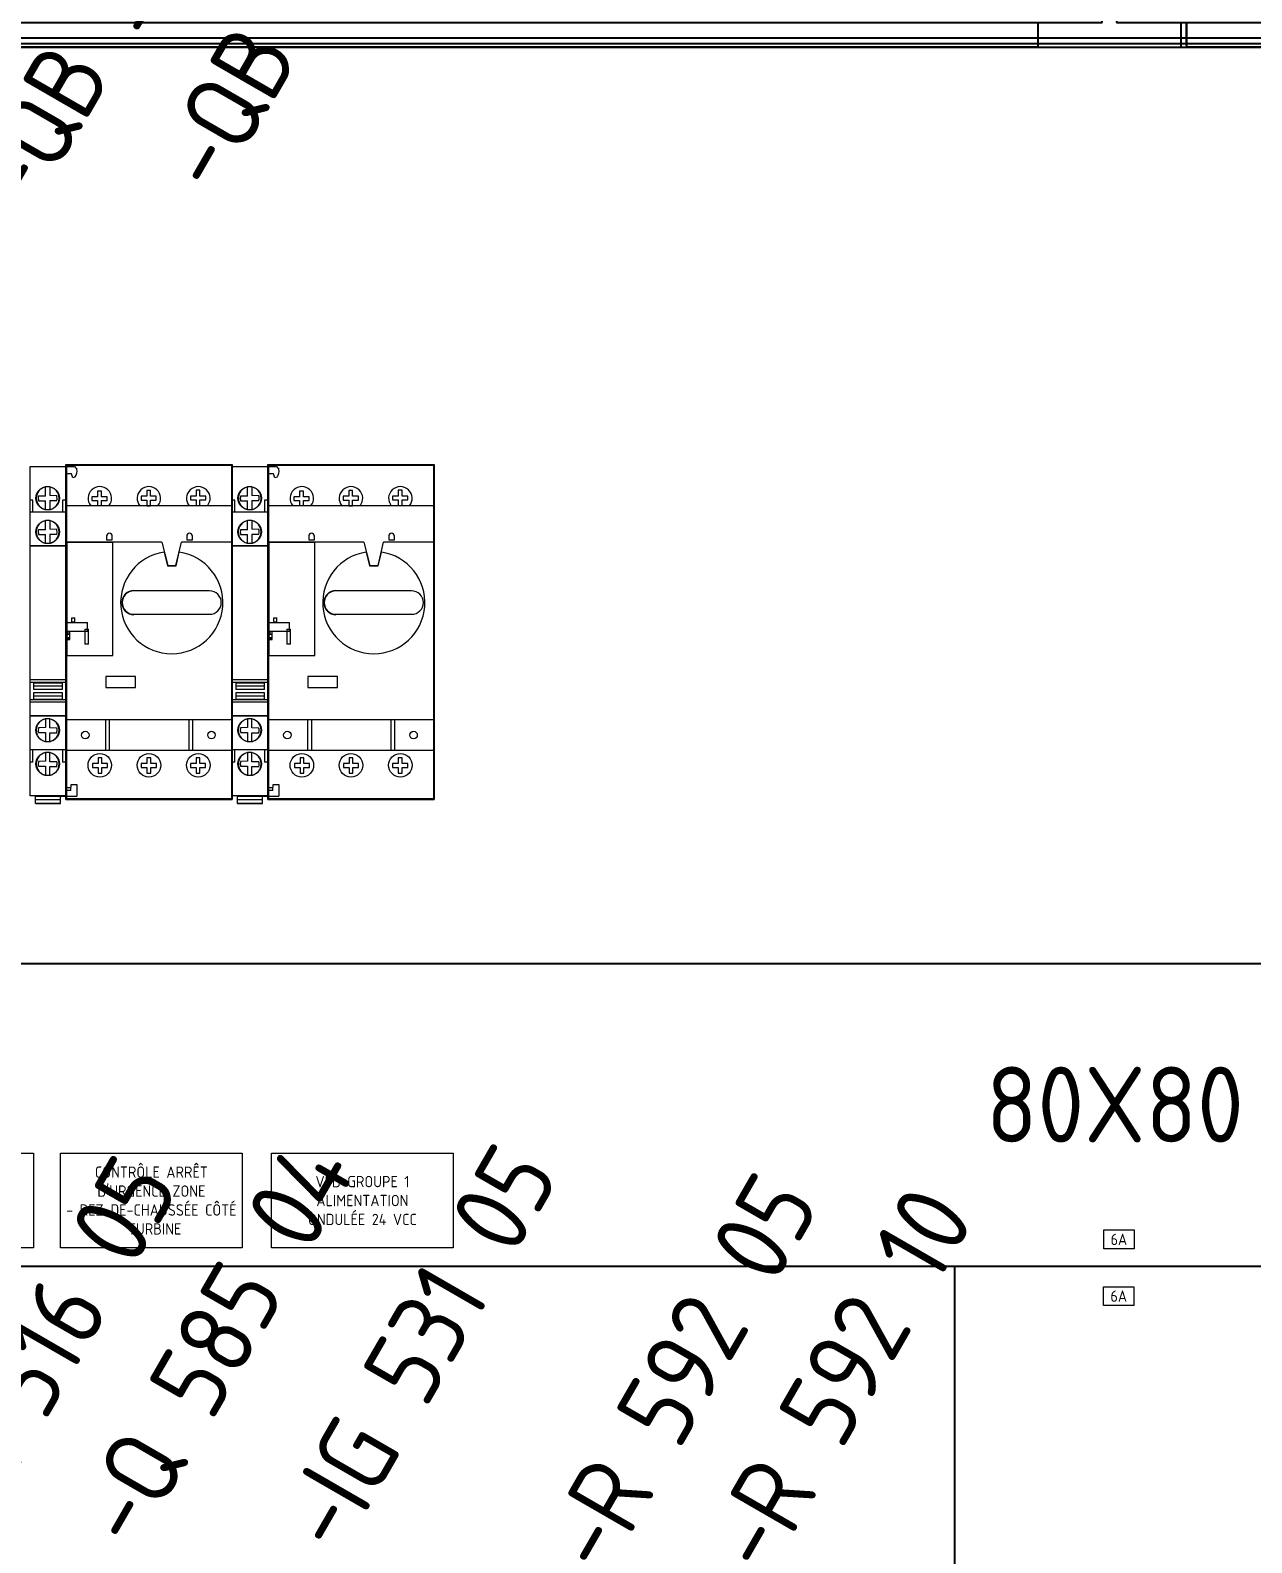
# Model space of a CAD drawing. Header units: millimetres. Extents: x 37984 to 70752, y 14140 to 37584.
# Drawn here: x 39207.9 to 39530.7, y 16366.3 to 16765.9 of the extents above; entities that cross this region are included whole.
import ezdxf
from ezdxf.enums import TextEntityAlignment as Align

# ---------------------------------------------------------------- set-up
doc = ezdxf.new("R2010")
doc.units = ezdxf.units.MM
doc.set_wipeout_variables(frame=1)
doc.layers.add('000-PI-Oprema', color=30, linetype='Continuous', lineweight=5)
for name, color, linetype in [('000-PI-ORMAR', 2, 'Continuous'), ('000-PI_TEXT', 7, 'Continuous'), ('002-PI-Kabelska kanalica', 150, 'Continuous')]:
    doc.layers.add(name, color=color, linetype=linetype)
doc.styles.add('PI0', font='isocpeur.ttf', dxfattribs={"width": 0.9})

# ---------------------------------------------------------------- blocks, each defined once
blk = doc.blocks.new('*U1294')
at = {"layer": '002-PI-Kabelska kanalica'}
for p, q in [((-20, -100), (-20, 1388)), ((60, -100), (60, 1388))]:
    blk.add_line(p, q, dxfattribs=at)
blk = doc.blocks.new('*U1296')
at = {"layer": '002-PI-Kabelska kanalica'}
for q in [(-20, 560), (60, -100)]:
    blk.add_line((-20, -100), q, dxfattribs=at)
blk = doc.blocks.new('800mm bez ploce')
at = {"layer": '000-PI-ORMAR'}
for p, q in [((47921.52, 47274.57), (47129.52, 47274.57)), ((47141.76, 47277.07), (47909.26, 47277.07)), ((47141.76, 47275.57), (47909.26, 47275.57))]:
    blk.add_line(p, q, dxfattribs=at)
blk = doc.blocks.new('800mm krov_1')
at = {"layer": '000-PI-ORMAR'}
for p, q in [((42689.63, 9033.78), (42713.13, 9033.78)), ((42689.63, 9033.28), (42689.63, 9033.78)), ((42689.63, 9027.28), (42689.63, 9033.28)), ((42713.13, 9033.78), (43446.13, 9033.78)), ((43447.63, 9033.78), (43446.13, 9033.78)), ((43446.13, 9027.28), (43446.13, 9033.78)), ((43446.13, 9033.28), (43446.13, 9027.28)), ((43447.63, 9027.28), (43447.63, 9033.78)), ((42672.63, 9027.28), (42672.63, 8740.28)), ((43464.63, 9027.28), (42672.63, 9027.28)), ((43464.63, 8740.28), (43464.63, 9027.28)), ((42668.88, 9017.28), (42672.63, 9017.28)), ((42668.88, 9017.28), (42668.88, 8750.28)), ((42669.13, 9018.78), (42672.63, 9018.78)), ((42669.13, 9018.78), (42669.13, 9017.28)), ((42671.63, 9017.28), (42671.63, 9018.78)), ((43464.63, 9018.78), (43468.13, 9018.78)), ((43464.63, 9017.28), (43468.38, 9017.28)), ((43465.63, 9017.28), (43465.63, 9018.78)), ((43468.13, 9017.28), (43468.13, 9018.78)), ((43468.38, 9017.28), (43468.38, 8750.28)), ((42668.88, 8750.28), (42672.63, 8750.28)), ((42669.13, 8750.28), (42669.13, 8748.78)), ((42672.63, 8748.78), (42669.13, 8748.78)), ((42671.63, 8750.28), (42671.63, 8748.78)), ((43464.63, 8750.28), (43468.38, 8750.28)), ((43468.13, 8748.78), (43464.63, 8748.78)), ((43465.63, 8750.28), (43465.63, 8748.78)), ((43468.13, 8748.78), (43468.13, 8750.28)), ((42672.63, 8740.28), (43464.63, 8740.28)), ((42689.63, 8740.28), (42689.63, 8733.78)), ((42691.13, 8734.28), (42691.13, 8740.28)), ((42691.13, 8740.28), (42691.13, 8733.78)), ((43447.63, 8740.28), (43447.63, 8734.28)), ((42689.63, 8733.78), (42691.13, 8733.78)), ((43424.13, 8733.78), (42691.13, 8733.78)), ((43447.63, 8733.78), (43424.13, 8733.78)), ((43447.63, 8734.28), (43447.63, 8733.78))]:
    blk.add_line(p, q, dxfattribs=at)
for centre, radius in [((43068.63, 8994.28), 9.36), ((43068.63, 8994.28), 7.5), ((43068.63, 8994.28), 4), ((42708.13, 8883.78), 9.36), ((42708.13, 8883.78), 9.36), ((42708.13, 8883.78), 7.5), ((43429.13, 8883.78), 9.36), ((43429.13, 8883.78), 9.36), ((43429.13, 8883.78), 7.5), ((42708.13, 8883.78), 4), ((43429.13, 8883.78), 4), ((43068.63, 8773.28), 9.36), ((43068.63, 8773.28), 7.5), ((43068.63, 8773.28), 4)]:
    blk.add_circle(centre, radius, dxfattribs=at)
blk = doc.blocks.new('GV2P04')
at = {"ltscale": 0.25}
blk.add_wipeout([(44692.17, 32178.55), (44736.17, 32178.55), (44736.17, 32090.05), (44692.17, 32090.05)], dxfattribs=at).dxf.layer = '000-PI-Oprema'
at = {"layer": '000-PI-Oprema'}
for p, q in [((44692.17, 32090.05), (44692.17, 32178.55)), ((44692.17, 32178.55), (44736.17, 32178.55)), ((44692.37, 32178.35), (44692.37, 32090.25)), ((44692.37, 32178.35), (44735.97, 32178.35)), ((44694.5, 32178.55), (44694.5, 32178.35)), ((44707.26, 32178.35), (44707.26, 32178.55)), ((44708.08, 32178.55), (44708.08, 32178.35)), ((44720.09, 32178.55), (44720.09, 32178.35)), ((44721.12, 32178.55), (44721.12, 32178.35)), ((44733.89, 32178.55), (44733.89, 32178.35)), ((44735.97, 32178.35), (44735.97, 32090.25)), ((44736.17, 32178.55), (44736.17, 32090.05)), ((44699.08, 32170.02), (44699.08, 32169.02)), ((44700.58, 32170.02), (44699.08, 32170.02)), ((44699.08, 32169.02), (44700.58, 32169.02)), ((44700.58, 32171.52), (44700.58, 32170.02)), ((44701.58, 32171.52), (44700.58, 32171.52)), ((44700.58, 32169.02), (44700.58, 32167.6)), ((44701.58, 32170.02), (44701.58, 32171.52)), ((44703.08, 32170.02), (44701.58, 32170.02)), ((44701.58, 32167.6), (44701.58, 32169.02)), ((44701.58, 32169.02), (44703.08, 32169.02)), ((44703.08, 32169.02), (44703.08, 32170.02)), ((44712.09, 32170.13), (44712.09, 32169.13)), ((44713.59, 32170.13), (44712.09, 32170.13)), ((44712.09, 32169.13), (44713.59, 32169.13)), ((44713.59, 32171.63), (44713.59, 32170.13)), ((44714.59, 32171.63), (44713.59, 32171.63)), ((44713.59, 32169.13), (44713.59, 32167.63)), ((44714.59, 32170.13), (44714.59, 32171.63)), ((44716.09, 32170.13), (44714.59, 32170.13)), ((44714.59, 32167.63), (44714.59, 32169.13)), ((44714.59, 32169.13), (44716.09, 32169.13)), ((44716.09, 32169.13), (44716.09, 32170.13)), ((44725.14, 32170.21), (44725.14, 32169.21)), ((44726.64, 32170.21), (44725.14, 32170.21)), ((44725.14, 32169.21), (44726.64, 32169.21)), ((44726.64, 32171.71), (44726.64, 32170.21)), ((44727.64, 32171.71), (44726.64, 32171.71)), ((44726.64, 32169.21), (44726.64, 32167.71)), ((44727.64, 32170.21), (44727.64, 32171.71)), ((44729.14, 32170.21), (44727.64, 32170.21)), ((44727.64, 32167.71), (44727.64, 32169.21)), ((44727.64, 32169.21), (44729.14, 32169.21)), ((44729.14, 32169.21), (44729.14, 32170.21)), ((44735.97, 32167.6), (44692.37, 32167.6)), ((44713.59, 32167.63), (44714.59, 32167.63)), ((44726.64, 32167.71), (44727.64, 32167.71)), ((44717.57, 32158.05), (44692.37, 32158.05)), ((44692.44, 32158), (44692.44, 32128.05)), ((44692.44, 32158), (44704.62, 32158)), ((44702.97, 32159.61), (44702.97, 32158.61)), ((44702.97, 32158.61), (44704.47, 32158.61)), ((44704.47, 32158.61), (44704.47, 32159.61)), ((44704.62, 32128.05), (44704.62, 32158)), ((44717.57, 32158.05), (44719.1, 32151.82)), ((44721.29, 32151.81), (44722.76, 32158.05)), ((44735.97, 32158.05), (44722.76, 32158.05)), ((44724.12, 32159.61), (44724.12, 32158.61)), ((44724.12, 32158.61), (44725.62, 32158.61)), ((44725.62, 32158.61), (44725.62, 32159.61)), ((44718.17, 32155.4), (44719.02, 32151.77)), ((44721.33, 32151.77), (44722.17, 32155.4)), ((44719.02, 32151.77), (44721.33, 32151.77)), ((44719.1, 32151.82), (44721.29, 32151.81)), ((44710.17, 32145.15), (44710.17, 32145.25)), ((44730.17, 32145.15), (44710.17, 32145.15)), ((44710.17, 32138.95), (44710.17, 32138.85)), ((44710.17, 32138.95), (44730.17, 32138.95)), ((44697.17, 32135.05), (44697.17, 32131.05)), ((44697.17, 32135.05), (44698.17, 32135.05)), ((44698.17, 32131.05), (44698.17, 32135.05)), ((44698.17, 32131.05), (44697.17, 32131.05)), ((44692.44, 32128.05), (44704.62, 32128.05)), ((44702.77, 32122.52), (44702.77, 32119.62)), ((44710.6, 32122.52), (44702.77, 32122.52)), ((44710.6, 32119.62), (44710.6, 32122.52)), ((44702.77, 32119.62), (44710.6, 32119.62)), ((44735.97, 32111.05), (44692.37, 32111.05)), ((44702.67, 32111.05), (44702.67, 32103.05)), ((44703.67, 32111.05), (44703.67, 32103.05)), ((44724.67, 32111.05), (44724.67, 32103.05)), ((44725.67, 32111.05), (44725.67, 32103.05)), ((44692.37, 32103.05), (44735.97, 32103.05)), ((44701.69, 32101), (44700.69, 32101)), ((44700.69, 32101), (44700.69, 32099.5)), ((44701.69, 32099.5), (44701.69, 32101)), ((44714.63, 32101.02), (44713.63, 32101.02)), ((44713.63, 32101.02), (44713.63, 32099.52)), ((44714.63, 32099.52), (44714.63, 32101.02)), ((44727.63, 32101.02), (44726.63, 32101.02)), ((44726.63, 32101.02), (44726.63, 32099.52)), ((44727.63, 32099.52), (44727.63, 32101.02)), ((44700.69, 32099.5), (44699.19, 32099.5)), ((44699.19, 32099.5), (44699.19, 32098.5)), ((44699.19, 32098.5), (44700.69, 32098.5)), ((44700.69, 32098.5), (44700.69, 32097)), ((44700.69, 32097), (44701.69, 32097)), ((44703.19, 32099.5), (44701.69, 32099.5)), ((44701.69, 32098.5), (44703.19, 32098.5)), ((44701.69, 32097), (44701.69, 32098.5)), ((44703.19, 32098.5), (44703.19, 32099.5)), ((44713.63, 32099.52), (44712.13, 32099.52)), ((44712.13, 32099.52), (44712.13, 32098.52)), ((44712.13, 32098.52), (44713.63, 32098.52)), ((44713.63, 32098.52), (44713.63, 32097.02)), ((44713.63, 32097.02), (44714.63, 32097.02)), ((44716.13, 32099.52), (44714.63, 32099.52)), ((44714.63, 32098.52), (44716.13, 32098.52)), ((44714.63, 32097.02), (44714.63, 32098.52)), ((44716.13, 32098.52), (44716.13, 32099.52)), ((44726.63, 32099.52), (44725.13, 32099.52)), ((44725.13, 32099.52), (44725.13, 32098.52)), ((44725.13, 32098.52), (44726.63, 32098.52)), ((44726.63, 32098.52), (44726.63, 32097.02)), ((44726.63, 32097.02), (44727.63, 32097.02)), ((44729.13, 32099.52), (44727.63, 32099.52)), ((44727.63, 32098.52), (44729.13, 32098.52)), ((44727.63, 32097.02), (44727.63, 32098.52)), ((44729.13, 32098.52), (44729.13, 32099.52)), ((44692.17, 32090.05), (44736.17, 32090.05)), ((44692.37, 32090.25), (44735.97, 32090.25)), ((44694.5, 32090.05), (44694.5, 32090.25)), ((44707.26, 32090.05), (44707.26, 32090.25)), ((44708.08, 32090.25), (44708.08, 32090.05)), ((44720.09, 32090.05), (44720.09, 32090.25)), ((44721.12, 32090.05), (44721.12, 32090.25)), ((44733.89, 32090.05), (44733.89, 32090.25))]:
    blk.add_line(p, q, dxfattribs=at)
for centre, radius in [((44697.33, 32107.04), 1), ((44730.68, 32107.04), 1), ((44701.16, 32099.07), 3.11), ((44714.14, 32099.07), 3.11), ((44727.2, 32099.07), 3.11)]:
    blk.add_circle(centre, radius, dxfattribs=at)
for centre, radius, start, end in [((44701.16, 32169.59), 3.11, 320.2533, 219.7467), ((44714.14, 32169.59), 3.11, 320.2533, 219.7467), ((44727.2, 32169.59), 3.11, 320.2533, 219.7467), ((44703.72, 32159.61), 0.75, 0, 180), ((44724.87, 32159.61), 0.75, 0, 180), ((44720.17, 32142.05), 13.5, 98.5196, 81.4804), ((44710.17, 32142.05), 3.2, 90, 270), ((44710.17, 32142.05), 3.1, 90, 270), ((44730.17, 32142.05), 3.1, 270, 90)]:
    blk.add_arc(centre, radius, start, end, dxfattribs=at)
blk = doc.blocks.new('GVAN20')
at = {"layer": '000-PI-Oprema'}
for p, q in [((44856.67, 32180.85), (44857.35, 32180.17)), ((44856.77, 32139.77), (44856.77, 32140.87)), ((44860.17, 32137.22), (44860.17, 32139.62)), ((44857.32, 32096.82), (44857.32, 32093.73)), ((44846.42, 32091.85), (44853.02, 32091.85)), ((44853.02, 32091.82), (44846.42, 32091.82))]:
    blk.add_line(p, q, dxfattribs=at)
blk.add_arc((44855.02, 32179.62), 2.4, 319.3215, 13.248, dxfattribs=at)
at = {"ltscale": 0.25}
blk.add_wipeout([(44845.02, 32180.87), (44854.42, 32180.87), (44854.42, 32093.87), (44845.02, 32093.87)], dxfattribs=at).dxf.layer = '000-PI-Oprema'
at = {"layer": '000-PI-Oprema'}
for p, q in [((44845.02, 32093.87), (44845.02, 32180.87)), ((44845.02, 32180.87), (44854.42, 32180.87)), ((44854.42, 32093.87), (44854.42, 32180.87)), ((44854.42, 32180.86), (44856.67, 32180.85)), ((44855.88, 32178.93), (44854.42, 32178.94)), ((44856.27, 32177.85), (44855.88, 32178.93)), ((44856.84, 32178.05), (44856.27, 32177.85)), ((44849.08, 32173.05), (44847.19, 32173.03)), ((44849.08, 32173.05), (44849.08, 32175.44)), ((44850.18, 32175.44), (44850.18, 32173.15)), ((44852.02, 32173.12), (44850.18, 32173.15)), ((44845.72, 32171.97), (44845.02, 32171.97)), ((44854.42, 32168.77), (44845.02, 32168.77)), ((44845.72, 32168.77), (44845.72, 32171.97)), ((44847.22, 32171.81), (44849.08, 32171.79)), ((44847.54, 32170.17), (44847.66, 32170.17)), ((44849.08, 32169.49), (44849.08, 32171.79)), ((44850.18, 32171.88), (44852.04, 32171.9)), ((44850.18, 32171.88), (44850.18, 32169.49)), ((44851.58, 32170.17), (44851.69, 32170.17)), ((44853.52, 32171.97), (44853.52, 32168.77)), ((44854.42, 32171.97), (44853.52, 32171.97)), ((44849.06, 32164.15), (44849.06, 32166.54)), ((44850.16, 32166.54), (44850.16, 32164.25)), ((44852.02, 32164.22), (44850.16, 32164.25)), ((44849.06, 32164.15), (44847.19, 32164.13)), ((44847.22, 32162.91), (44849.06, 32162.89)), ((44849.06, 32160.59), (44849.06, 32162.89)), ((44850.16, 32162.98), (44852.04, 32163)), ((44850.16, 32162.98), (44850.16, 32160.59)), ((44854.42, 32159.87), (44845.02, 32159.87)), ((44854.42, 32159.77), (44845.02, 32159.77)), ((44855.97, 32139.77), (44855.97, 32140.87)), ((44855.97, 32140.87), (44856.77, 32140.87)), ((44854.42, 32139.62), (44860.17, 32139.62)), ((44860.17, 32137.22), (44854.42, 32137.22)), ((44854.42, 32136.37), (44854.91, 32136.37)), ((44854.91, 32137.22), (44854.91, 32136.37)), ((44855.52, 32136.47), (44854.91, 32136.47)), ((44855.52, 32136.47), (44855.52, 32137.22)), ((44855.52, 32135.57), (44855.52, 32136.47)), ((44855.97, 32139.77), (44856.77, 32139.77)), ((44855.52, 32135.56), (44854.42, 32135.56)), ((44854.42, 32135.53), (44855.52, 32135.53)), ((44855.52, 32135.35), (44854.42, 32135.35)), ((44854.42, 32135.17), (44855.52, 32135.17)), ((44855.52, 32135.17), (44855.52, 32135.56)), ((44854.42, 32124.44), (44845.02, 32124.44)), ((44854.42, 32123.81), (44845.02, 32123.81)), ((44845.92, 32123.72), (44853.52, 32123.72)), ((44845.92, 32123.72), (44845.92, 32121.95)), ((44853.52, 32122.79), (44845.92, 32122.77)), ((44853.52, 32121.95), (44845.92, 32121.95)), ((44853.52, 32121.08), (44845.92, 32121.08)), ((44845.92, 32121.08), (44845.92, 32119.32)), ((44845.92, 32120.26), (44853.52, 32120.24)), ((44853.52, 32121.95), (44853.52, 32123.72)), ((44853.52, 32119.32), (44853.52, 32121.08)), ((44854.42, 32119.21), (44845.02, 32119.21)), ((44854.42, 32118.61), (44845.02, 32118.61)), ((44853.52, 32119.32), (44845.92, 32119.32)), ((44854.42, 32114.96), (44845.02, 32114.96)), ((44854.42, 32114.87), (44845.02, 32114.87)), ((44849.06, 32114.15), (44849.06, 32111.86)), ((44850.16, 32111.76), (44850.16, 32114.15)), ((44847.19, 32110.61), (44849.06, 32110.59)), ((44849.06, 32111.86), (44847.22, 32111.83)), ((44849.06, 32110.59), (44849.06, 32108.2)), ((44852.04, 32111.74), (44850.16, 32111.76)), ((44850.16, 32110.5), (44852.02, 32110.52)), ((44850.16, 32108.2), (44850.16, 32110.5)), ((44854.42, 32105.97), (44845.02, 32105.97)), ((44845.72, 32102.77), (44845.72, 32105.97)), ((44847.66, 32104.58), (44847.54, 32104.58)), ((44849.08, 32105.25), (44849.08, 32102.96)), ((44850.18, 32102.86), (44850.18, 32105.25)), ((44851.69, 32104.58), (44851.58, 32104.58)), ((44853.52, 32105.97), (44853.52, 32102.77)), ((44845.72, 32102.77), (44845.02, 32102.77)), ((44847.19, 32101.71), (44849.08, 32101.69)), ((44849.08, 32102.96), (44847.22, 32102.93)), ((44849.08, 32101.69), (44849.08, 32099.3)), ((44852.04, 32102.84), (44850.18, 32102.86)), ((44850.18, 32101.6), (44852.02, 32101.62)), ((44850.18, 32099.3), (44850.18, 32101.6)), ((44854.42, 32102.77), (44853.52, 32102.77)), ((44855.72, 32095.25), (44855.85, 32096.82)), ((44855.85, 32096.82), (44857.32, 32096.82)), ((44854.42, 32093.87), (44845.02, 32093.87)), ((44846.42, 32091.82), (44846.42, 32093.87)), ((44846.42, 32093.73), (44857.32, 32093.73)), ((44853.02, 32092.76), (44846.42, 32092.76)), ((44847.72, 32093.73), (44847.72, 32093.87)), ((44853.02, 32091.82), (44853.02, 32093.73)), ((44855.78, 32095.96), (44854.42, 32095.96)), ((44855.72, 32095.25), (44854.42, 32095.25))]:
    blk.add_line(p, q, dxfattribs=at)
for centre in [(44849.62, 32172.47), (44849.62, 32163.57), (44849.62, 32111.18), (44849.62, 32102.28)]:
    blk.add_circle(centre, 3.1, dxfattribs=at)
for centre, radius, start, end in [((44849.63, 32102.27), 3.03, 90.0548, 100.7324), ((44849.63, 32102.3), 3, 85.3917, 89.9786), ((44849.63, 32102.3), 3, 83.1098, 85.4152), ((44849.62, 32102.22), 3.08, 79.7277, 83.0846), ((44849.64, 32102.33), 3.08, 259.278, 262.7832), ((44849.63, 32102.26), 3.01, 262.8143, 266.3986), ((44849.63, 32102.24), 2.99, 266.3779, 269.9866), ((44849.63, 32102.23), 2.98, 270.0158, 273.4809), ((44849.63, 32102.3), 3.05, 273.4923, 280.2726)]:
    blk.add_arc(centre, radius, start, end, dxfattribs=at)
for centre, major_axis, ratio, start_param, end_param in [((44849.64, 32172.47), (0, 3.02), 0.999934, 0.186752, 2.95484), ((44849.62, 32172.47), (0, 2.49), 0.999934, 1.342635, 1.837337), ((44849.63, 32172.47), (0, 3.02), 0.999934, 6.104265, 6.469938), ((44849.64, 32172.47), (0, 3.02), 0.999934, -1.078223, -0.178921), ((44849.64, 32172.47), (0, 3.02), 0.999934, 3.320513, 5.144863), ((44849.62, 32172.47), (0, 2.49), 0.999934, -1.798958, -1.304256), ((44849.6, 32172.47), (0, 3.02), 0.999934, 2.443225, 2.744548), ((44849.63, 32172.47), (0, 3.02), 0.999934, 2.95484, 3.320513), ((44849.6, 32163.57), (0, 3.02), 0.999967, 7.41899, 8.280206), ((44849.6, 32163.57), (0, 3.02), 0.999967, 0.180013, 1.081033), ((44849.6, 32163.57), (0, 3.02), 0.999967, 6.097527, 6.463199), ((44849.6, 32163.57), (0, 3.02), 0.999967, 3.327144, 6.097527), ((44849.62, 32163.57), (0, 3.02), 0.999967, 4.009489, 5.818138), ((44849.62, 32163.57), (0, 2.49), 0.999967, -1.799012, -1.304309), ((44849.6, 32163.57), (0, 3.02), 0.999967, -4.207258, -3.321713), ((44849.62, 32163.57), (0, 2.49), 0.999967, 1.342581, 1.837283), ((44849.6, 32163.57), (0, 3.02), 0.999967, 2.961472, 3.327144), ((44849.6, 32111.18), (0, 3.02), 0.999967, 1.144592, 2.00581), ((44849.6, 32111.18), (0, 3.02), 0.999967, 0.18012, 1.065684), ((44849.6, 32111.18), (0, 3.02), 0.999967, 6.097634, 6.463306), ((44849.6, 32111.18), (0, 3.02), 0.999967, 3.327251, 6.097634), ((44849.62, 32111.18), (0, 3.02), 0.999967, 3.60664, 5.415325), ((44849.6, 32111.18), (0, 3.02), 0.999967, -4.222607, -3.321606), ((44849.62, 32111.18), (0, 2.49), 0.999967, 1.304309, 1.799011), ((44849.62, 32111.18), (0, 2.49), 0.999967, -1.837284, -1.342581), ((44849.64, 32102.28), (0, 3.02), 0.999934, 0.186752, 2.95484), ((44849.6, 32102.28), (0, 3.02), 0.999934, 6.68023, 6.981553), ((44849.6, 32111.18), (0, 3.02), 0.999967, 2.961579, 3.327251), ((44849.64, 32102.28), (0, 3.02), 0.999934, 4.279937, 6.104265), ((44849.62, 32102.28), (0, 2.49), 0.999934, 1.304255, 1.798958), ((44849.64, 32102.28), (0, 3.02), 0.999934, -2.962672, -2.063351), ((44849.62, 32102.28), (0, 2.49), 0.999934, -1.837337, -1.342635)]:
    blk.add_ellipse(centre, major_axis=major_axis, ratio=ratio, start_param=start_param, end_param=end_param, dxfattribs=at)

msp = doc.modelspace()

# ---------------------------------------------------------------- linework, layer by layer
at = {"layer": '000-PI-Oprema'}
for points in [[(39160.796, 16469.249), (39208.796, 16469.249), (39208.796, 16444.249), (39160.796, 16444.249)], [(39215.914, 16469.249), (39263.914, 16469.249), (39263.914, 16444.249), (39215.914, 16444.249)], [(39271.692, 16469.249), (39319.692, 16469.249), (39319.692, 16444.249), (39271.692, 16444.249)], [(39491.616, 16448.979), (39499.616, 16448.979), (39499.616, 16443.979), (39491.616, 16443.979)], [(39491.589, 16433.979), (39499.589, 16433.979), (39499.589, 16428.979), (39491.589, 16428.979)]]:
    msp.add_lwpolyline(points, close=True, dxfattribs=at)

# ---------------------------------------------------------------- block references
at = {"rotation": 270}
msp.add_blockref('*U1294', (38848.172, 16499.404), dxfattribs=at)
at = {"xscale": -1, "rotation": 180}
msp.add_blockref('*U1296', (39472.172, 16339.404), dxfattribs=at)
at = {"layer": '000-PI-Oprema', "ltscale": 0.25}
msp.add_blockref('800mm bez ploce', (-8032.339, -30513.162), dxfattribs=at)
at = {"layer": '000-PI-ORMAR'}
for p in [(-3973.43, 8027.693), (-3177.68, 8027.693)]:
    msp.add_blockref('800mm krov_1', p, dxfattribs=at)

# ---------------------------------------------------------------- texts
at = {"insert": (39494.571, 16482.103), "char_height": 20, "width": 16.78721, "attachment_point": 5, "style": 'PI0'}
msp.add_mtext('{\\fISOCPEUR|b0|i0|c238|p34;80}X{\\fISOCPEUR|b0|i0|c238|p34;8}0', dxfattribs=at)
at = {"layer": '000-PI_TEXT', "style": 'PI0', "width": 0.9}
for s, p in [('-QB 519 09', (39294.567, 16773.823)), ('-QB 512 09', (39244.912, 16768.535))]:
    msp.add_text(s, height=20, rotation=60, dxfattribs=at).set_placement(p, align=Align.BOTTOM_CENTER)
for s, p in [('-IG 531 05', (39281.221, 16367.494)), ('-Q 516 05', (39183.265, 16368.75)), ('-Q 585 04', (39227.365, 16368.75)), ('-R 592 05', (39351.267, 16361.904)), ('-R 592 10', (39394.23, 16361.904))]:
    msp.add_text(s, height=20, rotation=60, dxfattribs=at).set_placement(p, align=Align.MIDDLE_LEFT)
at = {"layer": '000-PI_TEXT', "linetype": 'Continuous', "char_height": 3, "attachment_point": 5, "style": 'PI0'}
for s, insert, width in [("CONTRÔLE ARRÊT\\PD'URGENCE ZONE\\P- REZ-DE-CHAUSSÉE CÔTÉ\\P TURBINE", (39239.914, 16456.749), 48), ('VFD GROUPE 1\\PALIMENTATION\\PONDULÉE 24 VCC', (39295.692, 16456.749), 48), ('6A', (39495.616, 16446.479), 8), ('6A', (39495.589, 16431.479), 8)]:
    msp.add_mtext(s, dxfattribs=dict(at, insert=insert, width=width))

# ---------------------------------------------------------------- next in the draw order: block references
at = {"layer": '000-PI-Oprema'}
msp.add_blockref('GV2P04', (-5421.476, -15527.326), dxfattribs=at)

# ---------------------------------------------------------------- next in the draw order: block references
msp.add_blockref('GVAN20', (-5583.717, -15530.165), dxfattribs=at)

# ---------------------------------------------------------------- next in the draw order: block references
msp.add_blockref('GV2P04', (-5474.875, -15527.326), dxfattribs=at)

# ---------------------------------------------------------------- next in the draw order: block references
msp.add_blockref('GVAN20', (-5637.116, -15530.165), dxfattribs=at)

doc.saveas('drawing.dxf')
